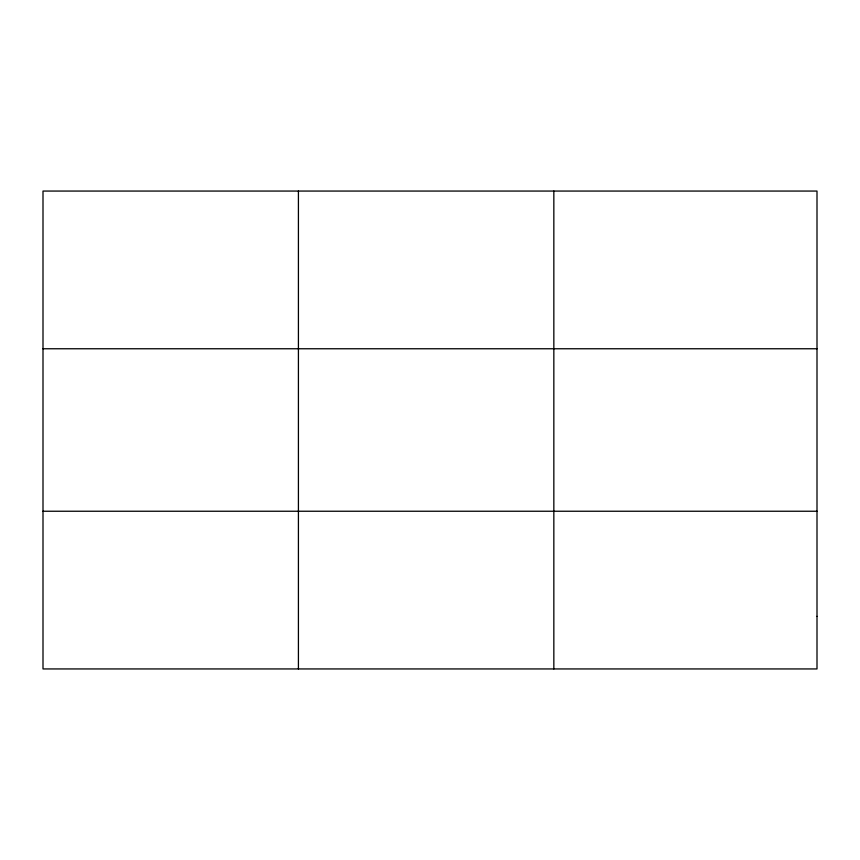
<?xml version="1.0" encoding="UTF-8"?>
<svg xmlns="http://www.w3.org/2000/svg" width="860" height="860" viewBox="0 0 860 860"><rect width="100%" height="100%" fill="white"/><g stroke="black" fill="none" stroke-linecap="round" stroke-linejoin="round"><path stroke-width="1.29" d="M298.42 191.06L298.42 668.94M553.84 191.06L553.84 668.94M43 348.762L817 348.762M43 511.238L817 511.238M817 616.373L817 668.94L43 668.94L43 191.06L817 191.06L817 616.373"/></g></svg>
